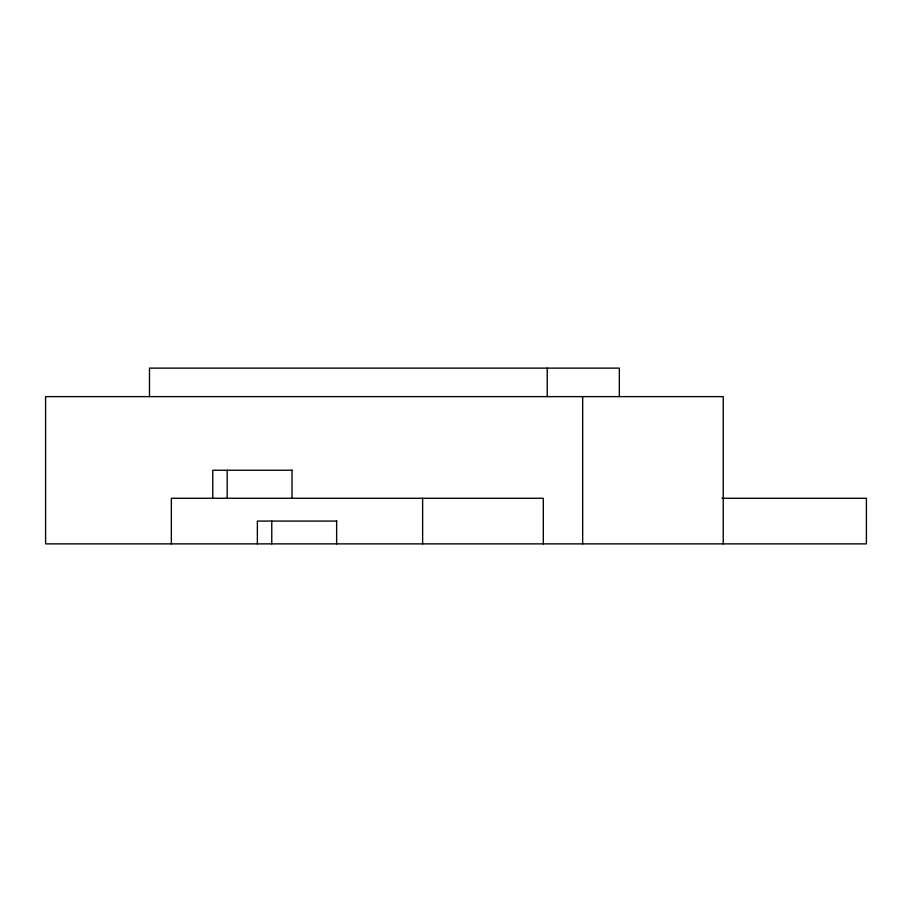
<?xml version="1.0" encoding="UTF-8"?>
<svg xmlns="http://www.w3.org/2000/svg" width="912" height="912" viewBox="0 0 912 912"><rect width="100%" height="100%" fill="white"/><g stroke="black" fill="none" stroke-linecap="round" stroke-linejoin="round"><path stroke-width="1.37" d="M292.285 470.25L212.77 470.25L212.77 498.568M722.076 498.271L866.4 498.271L866.4 543.871L45.6 543.871L45.6 396.629L723.216 396.629L723.216 543.871M336.87 521.071L257.366 521.071L257.366 543.871M619.339 396.629L619.339 368.129L149.477 368.129L149.477 396.629M582.665 396.629L582.665 543.871M547.223 368.129L547.223 396.629M543.324 543.871L543.324 498.271L171.353 498.271L171.353 543.871M422.632 498.271L422.632 543.871M336.631 521.071L336.631 543.871M292.034 470.25L292.034 498.271M271.765 521.071L271.765 543.871M227.168 470.25L227.168 498.568"/></g></svg>
